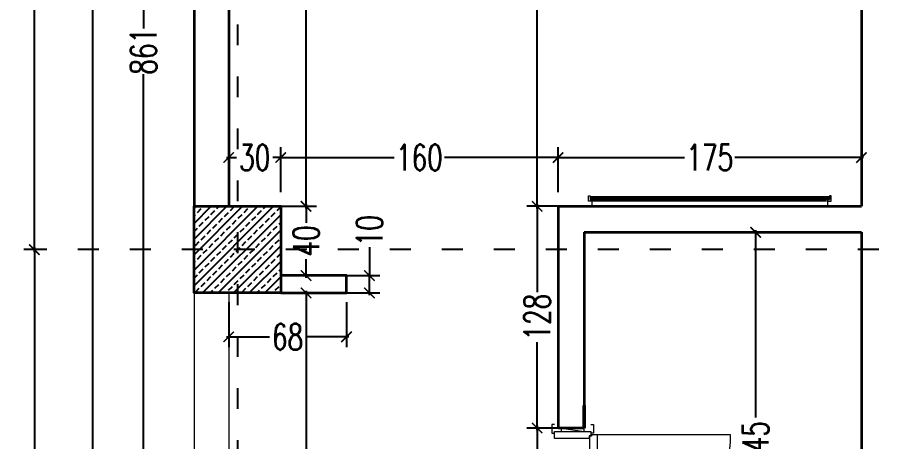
# Model space of a CAD drawing. Header units: centimetres. Extents: x -3207095 to 15275363, y -32656 to 4798027.
# Drawn here: x 693181.4 to 693680.1, y 4471886.9 to 4472132 of the extents above; entities that cross this region are included whole.
import ezdxf

# ---------------------------------------------------------------- set-up
doc = ezdxf.new("R2010")
doc.units = ezdxf.units.CM
doc.linetypes.add('ACAD_ISO03W100', pattern=[30, 12, -18])
doc.linetypes.add('DUZ', pattern=[500, 500])
doc.layers.get('0').update_dxf_attribs({"color": 1, "linetype": 'DUZ'})
for name, color, linetype in [('0 MC MAHAL', 94, 'Continuous'), ('DIM', 1, 'DUZ'), ('KOLTAR_F', 145, 'Continuous')]:
    doc.layers.add(name, color=color, linetype=linetype)
for name, color, linetype, lineweight in [('DUV', 220, 'Continuous', 50), ('DUVAR', 7, 'Continuous', 35), ('FE_MOBTEF.2', 33, 'Continuous', 18), ('iç duvar', 7, 'Continuous', 50), ('KAPEN', 151, 'Continuous', 9), ('KOLON_F', 3, 'Continuous', 35)]:
    doc.layers.add(name, color=color, linetype=linetype, lineweight=lineweight)
doc.styles.add('DIM', font='ROMANSTW.SHX', dxfattribs={"width": 0.7})
doc.dimstyles.new('1_100', dxfattribs={"dimtxt": 15, "dimasz": 6, "dimexe": 6, "dimexo": 0, "dimgap": 2, "dimtad": 0, "dimdec": 1, "dimzin": 11, "dimdsep": 46, "dimtxsty": 'DIM', "dimblk": 'ARCHTICK', "dimcen": 3, "dimdle": 1.25, "dimclrt": 2, "dimadec": 0, "dimazin": 0, "dimtfac": 1.25, "dimtdec": 1, "dimtix": 1, "dimtofl": 0, "dimtmove": 1, "dimatfit": 3, "dimldrblk": 'ARCHTICK', "dimfxl": 20, "dimfxlon": 1, "dimtolj": 1, "dimtzin": 0, "dimarcsym": 0})

# ---------------------------------------------------------------- blocks, each defined once
blk = doc.blocks.new('new block')
at = {"layer": 'KAPEN'}
for p, q in [((105202.0528, 48261.8596), (105202.0198, 48261.8596)), ((105202.0528, 48261.8526), (105202.0528, 48261.8596)), ((105202.0628, 48261.8526), (105202.0528, 48261.8526)), ((105202.0628, 48261.0466), (105202.0628, 48261.8526)), ((105202.0528, 48261.0466), (105202.0628, 48261.0466)), ((105202.0528, 48261.0396), (105202.0528, 48261.0466)), ((105201.2498, 48261.0396), (105202.0528, 48261.0396))]:
    blk.add_line(p, q, dxfattribs=at)
for points in [[(105202.0548, 48261.9196), (105202.0398, 48261.9196), (105202.0398, 48261.8696), (105202.0548, 48261.8696)], [(105202.2248, 48261.8796), (105202.2248, 48261.8996), (105202.0948, 48261.8796), (105202.0948, 48261.8996)], [(105202.2648, 48261.9196), (105202.2798, 48261.9196), (105202.2798, 48261.8696), (105202.2648, 48261.8696)], [(105202.0198, 48261.0396), (105202.0198, 48261.8596)], [(105202.0548, 48260.9796), (105202.0398, 48260.9796), (105202.0398, 48261.0296), (105202.0548, 48261.0296)], [(105202.2248, 48261.0196), (105202.2248, 48260.9996), (105202.0948, 48261.0196), (105202.0948, 48260.9996)], [(105202.2648, 48260.9796), (105202.2798, 48260.9796), (105202.2798, 48261.0296), (105202.2648, 48261.0296)]]:
    blk.add_lwpolyline(points, dxfattribs=at)
for points in [[(105202.0548, 48261.8796), (105202.0548, 48261.8546), (105202.0648, 48261.8546), (105202.0648, 48261.8396), (105202.2648, 48261.8396), (105202.2648, 48261.8796)], [(105202.0548, 48261.0196), (105202.0548, 48261.0446), (105202.0648, 48261.0446), (105202.0648, 48261.0596), (105202.2648, 48261.0596), (105202.2648, 48261.0196)]]:
    blk.add_lwpolyline(points, close=True, dxfattribs=at)
blk.add_arc((105202.0715, 48261.0396), 0.8216, 93.6023, 180, dxfattribs=at)
blk = doc.blocks.new('rgtkjıtdkfgölv')
at = {"layer": 'FE_MOBTEF.2'}
for p, q in [((104445.9079, 48877.9319), (104445.8879, 48877.9319)), ((104445.8879, 48877.9319), (104445.8879, 48877.9019)), ((104445.9076, 48877.9319), (104445.9076, 48877.9619)), ((104445.9079, 48877.9219), (104445.9079, 48877.9319)), ((104447.2612, 48877.9319), (104445.9143, 48877.9319)), ((104447.2679, 48877.9319), (104447.2679, 48877.9619)), ((104447.2679, 48877.9319), (104447.2879, 48877.9319)), ((104447.2679, 48877.9219), (104447.2679, 48877.9319)), ((104447.2879, 48877.9319), (104447.2879, 48877.9019)), ((104445.8879, 48877.9019), (104445.8979, 48877.9019)), ((104445.8979, 48877.9139), (104445.8979, 48877.9219)), ((104445.8979, 48877.9219), (104447.2779, 48877.9219)), ((104445.8979, 48877.9219), (104445.9079, 48877.9219)), ((104445.8979, 48877.9019), (104445.8979, 48877.9219)), ((104445.8979, 48877.9079), (104445.8979, 48877.9139)), ((104445.8979, 48877.9139), (104447.2779, 48877.9139)), ((104447.2779, 48877.9139), (104445.8979, 48877.9139)), ((104447.2779, 48877.9079), (104445.8979, 48877.9079)), ((104447.2779, 48877.9219), (104447.2679, 48877.9219)), ((104447.2779, 48877.9019), (104447.2779, 48877.9219)), ((104447.2779, 48877.9219), (104447.2779, 48877.9139)), ((104447.2779, 48877.9139), (104447.2779, 48877.9079)), ((104447.2879, 48877.9019), (104447.2779, 48877.9019))]:
    blk.add_line(p, q, dxfattribs=at)
blk = doc.blocks.new('_ArchTick')
at = {"color": 0, "linetype": 'ByBlock', "const_width": 0.15}
blk.add_lwpolyline([(-0.5, -0.5), (0.5, 0.5)], dxfattribs=at)
blk = doc.blocks.new('*D1061')
at = {"layer": 'Defpoints', "color": 0, "linetype": 'Continuous', "lineweight": 5, "transparency": 16777216}
for p in [(693283.37, 4472542.8), (693254.26, 4471681.81), (693283.37, 4471681.81)]:
    blk.add_point(p, dxfattribs=at)
at = {"layer": 'DIM', "color": 0, "linetype": 'Continuous', "lineweight": -2, "transparency": 16777216}
for p, q in [((693274.26, 4472542.8), (693248.26, 4472542.8)), ((693254.26, 4472544.05), (693254.26, 4472125.56)), ((693254.26, 4471680.56), (693254.26, 4472099.06)), ((693274.26, 4471681.81), (693248.26, 4471681.81))]:
    blk.add_line(p, q, dxfattribs=at)
at = {"layer": 'DIM', "color": 0, "linetype": 'Continuous', "lineweight": -2, "transparency": 16777216, "xscale": 6, "yscale": 6, "zscale": 6}
for p, rotation in [((693254.26, 4472542.8), 90), ((693254.26, 4471681.81), 270)]:
    blk.add_blockref('_ArchTick', p, dxfattribs=dict(at, rotation=rotation))
at = {"layer": 'DIM', "color": 2, "linetype": 'Continuous', "lineweight": 5, "transparency": 16777216, "insert": (693254.26, 4472112.31), "char_height": 15, "attachment_point": 5, "rotation": 90, "style": 'DIM'}
blk.add_mtext('\\A1;861', dxfattribs=at)
blk = doc.blocks.new('*D1075')
at = {"layer": 'Defpoints', "color": 0, "linetype": 'Continuous', "lineweight": 5, "transparency": 16777216}
for p in [(693198.44, 4472517.8), (693191.26, 4471997.8), (693198.44, 4471997.8)]:
    blk.add_point(p, dxfattribs=at)
at = {"layer": 'DIM', "color": 0, "linetype": 'Continuous', "lineweight": -2, "transparency": 16777216}
for p, q in [((693198.44, 4472517.8), (693185.26, 4472517.8)), ((693191.26, 4472519.05), (693191.26, 4472273.3)), ((693191.26, 4471996.55), (693191.26, 4472242.3)), ((693198.44, 4471997.8), (693185.26, 4471997.8))]:
    blk.add_line(p, q, dxfattribs=at)
at = {"layer": 'DIM', "color": 0, "linetype": 'Continuous', "lineweight": -2, "transparency": 16777216, "xscale": 6, "yscale": 6, "zscale": 6}
for p, rotation in [((693191.26, 4472517.8), 90), ((693191.26, 4471997.8), 270)]:
    blk.add_blockref('_ArchTick', p, dxfattribs=dict(at, rotation=rotation))
at = {"layer": 'DIM', "color": 2, "linetype": 'Continuous', "lineweight": 5, "transparency": 16777216, "insert": (693191.26, 4472257.8), "char_height": 15, "attachment_point": 5, "rotation": 90, "style": 'DIM'}
blk.add_mtext('\\A1;520', dxfattribs=at)
blk = doc.blocks.new('*D1076')
at = {"layer": 'Defpoints', "color": 0, "linetype": 'Continuous', "lineweight": 5, "transparency": 16777216}
for p in [(693198.44, 4471997.8), (693191.26, 4471477.8), (693198.44, 4471477.8)]:
    blk.add_point(p, dxfattribs=at)
at = {"layer": 'DIM', "color": 0, "linetype": 'Continuous', "lineweight": -2, "transparency": 16777216}
for p, q in [((693198.44, 4471997.8), (693185.26, 4471997.8)), ((693191.26, 4471999.05), (693191.26, 4471753.3)), ((693191.26, 4471476.55), (693191.26, 4471722.3)), ((693198.44, 4471477.8), (693185.26, 4471477.8))]:
    blk.add_line(p, q, dxfattribs=at)
at = {"layer": 'DIM', "color": 0, "linetype": 'Continuous', "lineweight": -2, "transparency": 16777216, "xscale": 6, "yscale": 6, "zscale": 6}
for p, rotation in [((693191.26, 4471997.8), 90), ((693191.26, 4471477.8), 270)]:
    blk.add_blockref('_ArchTick', p, dxfattribs=dict(at, rotation=rotation))
at = {"layer": 'DIM', "color": 2, "linetype": 'Continuous', "lineweight": 5, "transparency": 16777216, "insert": (693191.26, 4471737.8), "char_height": 15, "attachment_point": 5, "rotation": 90, "style": 'DIM'}
blk.add_mtext('\\A1;520', dxfattribs=at)
blk = doc.blocks.new('*D1081')
at = {"layer": 'Defpoints', "color": 0, "linetype": 'Continuous', "lineweight": 5, "transparency": 16777216}
for p in [(693224.8, 4472542.8), (693248.26, 4472542.8), (693248.26, 4469602.8)]:
    blk.add_point(p, dxfattribs=at)
at = {"layer": 'DIM', "color": 0, "linetype": 'Continuous', "lineweight": -2, "transparency": 16777216}
for p, q in [((693244.8, 4472542.8), (693218.8, 4472542.8)), ((693224.8, 4472544.05), (693224.8, 4471093.3)), ((693224.8, 4469601.55), (693224.8, 4471052.3)), ((693244.8, 4469602.8), (693218.8, 4469602.8))]:
    blk.add_line(p, q, dxfattribs=at)
at = {"layer": 'DIM', "color": 0, "linetype": 'Continuous', "lineweight": -2, "transparency": 16777216, "xscale": 6, "yscale": 6, "zscale": 6}
for p, rotation in [((693224.8, 4472542.8), 90), ((693224.8, 4469602.8), 270)]:
    blk.add_blockref('_ArchTick', p, dxfattribs=dict(at, rotation=rotation))
at = {"layer": 'DIM', "color": 2, "linetype": 'Continuous', "lineweight": 5, "transparency": 16777216, "insert": (693224.8, 4471072.8), "char_height": 15, "attachment_point": 5, "rotation": 90, "style": 'DIM'}
blk.add_mtext('\\A1;2940', dxfattribs=at)
blk = doc.blocks.new('*D1407')
at = {"layer": 'Defpoints', "color": 0, "linetype": 'Continuous', "lineweight": 5, "transparency": 16777216}
for p in [(693340.31, 4471972.8), (693348, 4471972.8), (693340.31, 4471727.8)]:
    blk.add_point(p, dxfattribs=at)
at = {"layer": 'DIM', "color": 0, "linetype": 'Continuous', "lineweight": -2, "transparency": 16777216}
for p, q in [((693340.31, 4471972.8), (693354, 4471972.8)), ((693348, 4471974.05), (693348, 4471865.8)), ((693348, 4471726.55), (693348, 4471834.8)), ((693340.31, 4471727.8), (693354, 4471727.8))]:
    blk.add_line(p, q, dxfattribs=at)
at = {"layer": 'DIM', "color": 0, "linetype": 'Continuous', "lineweight": -2, "transparency": 16777216, "xscale": 6, "yscale": 6, "zscale": 6}
for p, rotation in [((693348, 4471972.8), 90), ((693348, 4471727.8), 270)]:
    blk.add_blockref('_ArchTick', p, dxfattribs=dict(at, rotation=rotation))
at = {"layer": 'DIM', "color": 2, "linetype": 'Continuous', "lineweight": 5, "transparency": 16777216, "insert": (693348, 4471850.3), "char_height": 15, "attachment_point": 5, "rotation": 90, "style": 'DIM'}
blk.add_mtext('\\A1;245', dxfattribs=at)
blk = doc.blocks.new('*D1408')
at = {"layer": 'Defpoints', "color": 0, "linetype": 'Continuous', "lineweight": 5, "transparency": 16777216}
for p in [(693333.37, 4472022.8), (693348, 4472022.8), (693340.97, 4471982.8)]:
    blk.add_point(p, dxfattribs=at)
at = {"layer": 'DIM', "color": 0, "linetype": 'Continuous', "lineweight": -2, "transparency": 16777216}
for p, q in [((693333.37, 4472022.8), (693354, 4472022.8)), ((693348, 4472024.05), (693348, 4472013.3)), ((693348, 4471981.55), (693348, 4471992.3)), ((693340.97, 4471982.8), (693354, 4471982.8))]:
    blk.add_line(p, q, dxfattribs=at)
at = {"layer": 'DIM', "color": 0, "linetype": 'Continuous', "lineweight": -2, "transparency": 16777216, "xscale": 6, "yscale": 6, "zscale": 6}
for p, rotation in [((693348, 4472022.8), 90), ((693348, 4471982.8), 270)]:
    blk.add_blockref('_ArchTick', p, dxfattribs=dict(at, rotation=rotation))
at = {"layer": 'DIM', "color": 2, "linetype": 'Continuous', "lineweight": 5, "transparency": 16777216, "insert": (693348, 4472002.8), "char_height": 15, "attachment_point": 5, "rotation": 90, "style": 'DIM'}
blk.add_mtext('\\A1;40', dxfattribs=at)
blk = doc.blocks.new('*D1409')
at = {"layer": 'Defpoints', "color": 0, "linetype": 'Continuous', "lineweight": 5, "transparency": 16777216}
for p in [(693371.37, 4471982.8), (693384.57, 4471982.8), (693371.37, 4471972.8)]:
    blk.add_point(p, dxfattribs=at)
at = {"layer": 'DIM', "color": 0, "linetype": 'Continuous', "lineweight": -2, "transparency": 16777216}
for p, q in [((693384.57, 4471999.23), (693384.57, 4471982.8)), ((693371.37, 4471982.8), (693390.57, 4471982.8)), ((693384.57, 4471971.55), (693384.57, 4471984.05)), ((693371.37, 4471972.8), (693390.57, 4471972.8))]:
    blk.add_line(p, q, dxfattribs=at)
at = {"layer": 'DIM', "color": 0, "linetype": 'Continuous', "lineweight": -2, "transparency": 16777216, "xscale": 6, "yscale": 6, "zscale": 6}
for p, rotation in [((693384.57, 4471982.8), 90), ((693384.57, 4471972.8), 270)]:
    blk.add_blockref('_ArchTick', p, dxfattribs=dict(at, rotation=rotation))
at = {"layer": 'DIM', "color": 2, "linetype": 'Continuous', "lineweight": 5, "transparency": 16777216, "insert": (693384.57, 4472008.73), "char_height": 15, "attachment_point": 5, "rotation": 90, "style": 'DIM'}
blk.add_mtext('\\A1;10', dxfattribs=at)
blk = doc.blocks.new('*D1410')
at = {"layer": 'Defpoints', "color": 0, "linetype": 'Continuous', "lineweight": 5, "transparency": 16777216}
for p in [(693333.37, 4472492.8), (693348, 4472492.8), (693333.37, 4472022.8)]:
    blk.add_point(p, dxfattribs=at)
at = {"layer": 'DIM', "color": 0, "linetype": 'Continuous', "lineweight": -2, "transparency": 16777216}
for p, q in [((693333.37, 4472492.8), (693354, 4472492.8)), ((693348, 4472494.05), (693348, 4472273.3)), ((693348, 4472021.55), (693348, 4472242.3)), ((693333.37, 4472022.8), (693354, 4472022.8))]:
    blk.add_line(p, q, dxfattribs=at)
at = {"layer": 'DIM', "color": 0, "linetype": 'Continuous', "lineweight": -2, "transparency": 16777216, "xscale": 6, "yscale": 6, "zscale": 6}
for p, rotation in [((693348, 4472492.8), 90), ((693348, 4472022.8), 270)]:
    blk.add_blockref('_ArchTick', p, dxfattribs=dict(at, rotation=rotation))
at = {"layer": 'DIM', "color": 2, "linetype": 'Continuous', "lineweight": 5, "transparency": 16777216, "insert": (693348, 4472257.8), "char_height": 15, "attachment_point": 5, "rotation": 90, "style": 'DIM'}
blk.add_mtext('\\A1;470', dxfattribs=at)
blk = doc.blocks.new('*D1413')
at = {"layer": 'Defpoints', "color": 0, "linetype": 'Continuous', "lineweight": 5, "transparency": 16777216}
for p in [(693481.32, 4471894.8), (693493.37, 4471894.8), (693493.37, 4471804.8)]:
    blk.add_point(p, dxfattribs=at)
at = {"layer": 'DIM', "color": 0, "linetype": 'Continuous', "lineweight": -2, "transparency": 16777216}
for p, q in [((693493.37, 4471894.8), (693475.32, 4471894.8)), ((693481.32, 4471896.05), (693481.32, 4471860.3)), ((693481.32, 4471803.55), (693481.32, 4471839.3)), ((693493.37, 4471804.8), (693475.32, 4471804.8))]:
    blk.add_line(p, q, dxfattribs=at)
at = {"layer": 'DIM', "color": 0, "linetype": 'Continuous', "lineweight": -2, "transparency": 16777216, "xscale": 6, "yscale": 6, "zscale": 6}
for p, rotation in [((693481.32, 4471894.8), 90), ((693481.32, 4471804.8), 270)]:
    blk.add_blockref('_ArchTick', p, dxfattribs=dict(at, rotation=rotation))
at = {"layer": 'DIM', "color": 2, "linetype": 'Continuous', "lineweight": 5, "transparency": 16777216, "insert": (693481.32, 4471849.8), "char_height": 15, "attachment_point": 5, "rotation": 90, "style": 'DIM'}
blk.add_mtext('\\A1;90', dxfattribs=at)
blk = doc.blocks.new('*D1414')
at = {"layer": 'Defpoints', "color": 0, "linetype": 'Continuous', "lineweight": 5, "transparency": 16777216}
for p in [(693481.32, 4472022.8), (693493.37, 4472022.8), (693493.37, 4471894.8)]:
    blk.add_point(p, dxfattribs=at)
at = {"layer": 'DIM', "color": 0, "linetype": 'Continuous', "lineweight": -2, "transparency": 16777216}
for p, q in [((693493.37, 4472022.8), (693475.32, 4472022.8)), ((693481.32, 4472024.05), (693481.32, 4471973.3)), ((693481.32, 4471893.55), (693481.32, 4471944.3)), ((693493.37, 4471894.8), (693475.32, 4471894.8))]:
    blk.add_line(p, q, dxfattribs=at)
at = {"layer": 'DIM', "color": 0, "linetype": 'Continuous', "lineweight": -2, "transparency": 16777216, "xscale": 6, "yscale": 6, "zscale": 6}
for p, rotation in [((693481.32, 4472022.8), 90), ((693481.32, 4471894.8), 270)]:
    blk.add_blockref('_ArchTick', p, dxfattribs=dict(at, rotation=rotation))
at = {"layer": 'DIM', "color": 2, "linetype": 'Continuous', "lineweight": 5, "transparency": 16777216, "insert": (693481.32, 4471958.8), "char_height": 15, "attachment_point": 5, "rotation": 90, "style": 'DIM'}
blk.add_mtext('\\A1;128', dxfattribs=at)
blk = doc.blocks.new('*D1415')
at = {"layer": 'Defpoints', "color": 0, "linetype": 'Continuous', "lineweight": 5, "transparency": 16777216}
for p in [(693481.32, 4472522.8), (693493.37, 4472522.8), (693493.37, 4472022.8)]:
    blk.add_point(p, dxfattribs=at)
at = {"layer": 'DIM', "color": 0, "linetype": 'Continuous', "lineweight": -2, "transparency": 16777216}
for p, q in [((693493.37, 4472522.8), (693475.32, 4472522.8)), ((693481.32, 4472524.05), (693481.32, 4472288.3)), ((693481.32, 4472021.55), (693481.32, 4472257.3)), ((693493.37, 4472022.8), (693475.32, 4472022.8))]:
    blk.add_line(p, q, dxfattribs=at)
at = {"layer": 'DIM', "color": 0, "linetype": 'Continuous', "lineweight": -2, "transparency": 16777216, "xscale": 6, "yscale": 6, "zscale": 6}
for p, rotation in [((693481.32, 4472522.8), 90), ((693481.32, 4472022.8), 270)]:
    blk.add_blockref('_ArchTick', p, dxfattribs=dict(at, rotation=rotation))
at = {"layer": 'DIM', "color": 2, "linetype": 'Continuous', "lineweight": 5, "transparency": 16777216, "insert": (693481.32, 4472272.8), "char_height": 15, "attachment_point": 5, "rotation": 90, "style": 'DIM'}
blk.add_mtext('\\A1;500', dxfattribs=at)
blk = doc.blocks.new('*D1416')
at = {"layer": 'Defpoints', "color": 0, "linetype": 'Continuous', "lineweight": 5, "transparency": 16777216}
for p in [(693493.37, 4472050.97), (693493.37, 4472022.8), (693668.37, 4472022.8)]:
    blk.add_point(p, dxfattribs=at)
at = {"layer": 'DIM', "color": 0, "linetype": 'Continuous', "lineweight": -2, "transparency": 16777216}
for p, q in [((693493.37, 4472030.97), (693493.37, 4472056.97)), ((693668.37, 4472030.97), (693668.37, 4472056.97)), ((693492.12, 4472050.97), (693566.37, 4472050.97)), ((693669.62, 4472050.97), (693595.37, 4472050.97))]:
    blk.add_line(p, q, dxfattribs=at)
at = {"layer": 'DIM', "color": 0, "linetype": 'Continuous', "lineweight": -2, "transparency": 16777216, "xscale": 6, "yscale": 6, "zscale": 6, "rotation": 180}
blk.add_blockref('_ArchTick', (693493.37, 4472050.97), dxfattribs=at)
at = {"layer": 'DIM', "color": 0, "linetype": 'Continuous', "lineweight": -2, "transparency": 16777216, "xscale": 6, "yscale": 6, "zscale": 6}
blk.add_blockref('_ArchTick', (693668.37, 4472050.97), dxfattribs=at)
at = {"layer": 'DIM', "color": 2, "linetype": 'Continuous', "lineweight": 5, "transparency": 16777216, "insert": (693580.87, 4472050.97), "char_height": 15, "attachment_point": 5, "style": 'DIM'}
blk.add_mtext('\\A1;175', dxfattribs=at)
blk = doc.blocks.new('*D1417')
at = {"layer": 'Defpoints', "color": 0, "linetype": 'Continuous', "lineweight": 5, "transparency": 16777216}
for p in [(693333.37, 4472050.97), (693333.37, 4472022.8), (693493.37, 4472022.8)]:
    blk.add_point(p, dxfattribs=at)
at = {"layer": 'DIM', "color": 0, "linetype": 'Continuous', "lineweight": -2, "transparency": 16777216}
for p, q in [((693333.37, 4472030.97), (693333.37, 4472056.97)), ((693493.37, 4472030.97), (693493.37, 4472056.97)), ((693332.12, 4472050.97), (693398.87, 4472050.97)), ((693494.62, 4472050.97), (693427.87, 4472050.97))]:
    blk.add_line(p, q, dxfattribs=at)
at = {"layer": 'DIM', "color": 0, "linetype": 'Continuous', "lineweight": -2, "transparency": 16777216, "xscale": 6, "yscale": 6, "zscale": 6, "rotation": 180}
blk.add_blockref('_ArchTick', (693333.37, 4472050.97), dxfattribs=at)
at = {"layer": 'DIM', "color": 0, "linetype": 'Continuous', "lineweight": -2, "transparency": 16777216, "xscale": 6, "yscale": 6, "zscale": 6}
blk.add_blockref('_ArchTick', (693493.37, 4472050.97), dxfattribs=at)
at = {"layer": 'DIM', "color": 2, "linetype": 'Continuous', "lineweight": 5, "transparency": 16777216, "insert": (693413.37, 4472050.97), "char_height": 15, "attachment_point": 5, "style": 'DIM'}
blk.add_mtext('\\A1;160', dxfattribs=at)
blk = doc.blocks.new('*D1418')
at = {"layer": 'Defpoints', "color": 0, "linetype": 'Continuous', "lineweight": 5, "transparency": 16777216}
for p in [(693303.37, 4472050.97), (693303.37, 4472022.8), (693333.37, 4472022.8)]:
    blk.add_point(p, dxfattribs=at)
at = {"layer": 'DIM', "color": 0, "linetype": 'Continuous', "lineweight": -2, "transparency": 16777216}
for p, q in [((693303.37, 4472030.97), (693303.37, 4472056.97)), ((693333.37, 4472030.97), (693333.37, 4472056.97)), ((693302.12, 4472050.97), (693307.87, 4472050.97)), ((693334.62, 4472050.97), (693328.87, 4472050.97))]:
    blk.add_line(p, q, dxfattribs=at)
at = {"layer": 'DIM', "color": 0, "linetype": 'Continuous', "lineweight": -2, "transparency": 16777216, "xscale": 6, "yscale": 6, "zscale": 6, "rotation": 180}
blk.add_blockref('_ArchTick', (693303.37, 4472050.97), dxfattribs=at)
at = {"layer": 'DIM', "color": 0, "linetype": 'Continuous', "lineweight": -2, "transparency": 16777216, "xscale": 6, "yscale": 6, "zscale": 6}
blk.add_blockref('_ArchTick', (693333.37, 4472050.97), dxfattribs=at)
at = {"layer": 'DIM', "color": 2, "linetype": 'Continuous', "lineweight": 5, "transparency": 16777216, "insert": (693318.37, 4472050.97), "char_height": 15, "attachment_point": 5, "style": 'DIM'}
blk.add_mtext('\\A1;30', dxfattribs=at)
blk = doc.blocks.new('*D1420')
at = {"layer": 'Defpoints', "color": 0, "linetype": 'Continuous', "lineweight": 5, "transparency": 16777216}
for p in [(693303.37, 4471972.8), (693371.37, 4471972.8), (693371.37, 4471947.43)]:
    blk.add_point(p, dxfattribs=at)
at = {"layer": 'DIM', "color": 0, "linetype": 'Continuous', "lineweight": -2, "transparency": 16777216}
for p, q in [((693303.37, 4471967.43), (693303.37, 4471941.43)), ((693371.37, 4471967.43), (693371.37, 4471941.43)), ((693302.12, 4471947.43), (693326.87, 4471947.43)), ((693372.62, 4471947.43), (693347.87, 4471947.43))]:
    blk.add_line(p, q, dxfattribs=at)
at = {"layer": 'DIM', "color": 0, "linetype": 'Continuous', "lineweight": -2, "transparency": 16777216, "xscale": 6, "yscale": 6, "zscale": 6, "rotation": 180}
blk.add_blockref('_ArchTick', (693303.37, 4471947.43), dxfattribs=at)
at = {"layer": 'DIM', "color": 0, "linetype": 'Continuous', "lineweight": -2, "transparency": 16777216, "xscale": 6, "yscale": 6, "zscale": 6}
blk.add_blockref('_ArchTick', (693371.37, 4471947.43), dxfattribs=at)
at = {"layer": 'DIM', "color": 2, "linetype": 'Continuous', "lineweight": 5, "transparency": 16777216, "insert": (693337.37, 4471947.43), "char_height": 15, "attachment_point": 5, "style": 'DIM'}
blk.add_mtext('\\A1;68', dxfattribs=at)
blk = doc.blocks.new('*D1594')
at = {"layer": 'Defpoints', "color": 0, "linetype": 'Continuous', "lineweight": 5, "transparency": 16777216}
for p in [(693607.35, 4472007.8), (693623.37, 4472007.8), (693623.37, 4471762.8)]:
    blk.add_point(p, dxfattribs=at)
at = {"layer": 'DIM', "color": 0, "linetype": 'Continuous', "lineweight": -2, "transparency": 16777216}
for p, q in [((693623.37, 4472007.8), (693601.35, 4472007.8)), ((693607.35, 4472009.05), (693607.35, 4471900.8)), ((693607.35, 4471761.55), (693607.35, 4471869.8)), ((693623.37, 4471762.8), (693601.35, 4471762.8))]:
    blk.add_line(p, q, dxfattribs=at)
at = {"layer": 'DIM', "color": 0, "linetype": 'Continuous', "lineweight": -2, "transparency": 16777216, "xscale": 6, "yscale": 6, "zscale": 6}
for p, rotation in [((693607.35, 4472007.8), 90), ((693607.35, 4471762.8), 270)]:
    blk.add_blockref('_ArchTick', p, dxfattribs=dict(at, rotation=rotation))
at = {"layer": 'DIM', "color": 2, "linetype": 'Continuous', "lineweight": 5, "transparency": 16777216, "insert": (693607.35, 4471885.3), "char_height": 15, "attachment_point": 5, "rotation": 90, "style": 'DIM'}
blk.add_mtext('\\A1;245', dxfattribs=at)

msp = doc.modelspace()

# ---------------------------------------------------------------- hatches: boundary and pattern name
at = {"layer": 'KOLTAR_F'}
h = msp.add_hatch(dxfattribs=at)
h.set_pattern_fill('ANSI33', color=256, style=0)
h.set_pattern_definition([(45, (32699.8884, -32389.6676), (-4.4901280605, 4.4901280605), []), (45, (32704.3785, -32389.6676), (-4.4901280605, 4.4901280605), [3.175, -1.5875])])
h.paths.add_polyline_path([(693283.37, 4472022.8), (693333.37, 4472022.8), (693333.37, 4471972.8), (693283.37, 4471972.8)])

# ---------------------------------------------------------------- linework, layer by layer
at = {"color": 232, "linetype": 'ACAD_ISO03W100'}
for p, q in [((693308.37, 4472637.8), (693308.37, 4469507.8)), ((697128.37, 4471997.8), (693188.37, 4471997.8))]:
    msp.add_line(p, q, dxfattribs=at)
at = {"layer": 'DUV'}
msp.add_line((693508.37, 4471907.8), (693508.37, 4471894.8), dxfattribs=at)
at = {"layer": 'DUVAR'}
for p, q in [((693668.37, 4472522.8), (693668.37, 4472022.8)), ((693283.37, 4472492.8), (693283.37, 4472022.8)), ((693303.37, 4472492.8), (693303.37, 4472022.8)), ((693493.37, 4472022.8), (693668.37, 4472022.8)), ((693493.37, 4472022.8), (693493.37, 4471894.8)), ((693508.37, 4472007.8), (693668.37, 4472007.8)), ((693508.37, 4472007.8), (693508.37, 4471894.8)), ((693668.37, 4472007.8), (693668.37, 4471762.8)), ((693508.37, 4471894.8), (693493.37, 4471894.8))]:
    msp.add_line(p, q, dxfattribs=at)
msp.add_lwpolyline([(693333.37, 4471972.8), (693371.37, 4471972.8), (693371.37, 4471982.8), (693333.37, 4471982.8)], dxfattribs=at)
at = {"layer": 'iç duvar', "color": 7, "lineweight": 18}
for p, q in [((693283.37, 4471972.8), (693283.37, 4471681.81)), ((693303.37, 4471972.8), (693303.37, 4471727.8))]:
    msp.add_line(p, q, dxfattribs=at)
at = {"layer": 'KOLON_F'}
msp.add_lwpolyline([(693283.37, 4472022.8), (693333.37, 4472022.8), (693333.37, 4471972.8), (693283.37, 4471972.8)], close=True, dxfattribs=at)

# ---------------------------------------------------------------- block references
at = {"xscale": 100, "yscale": 100, "zscale": 100, "rotation": 180}
msp.add_blockref('new block', (11213717.85, 9297994.76), dxfattribs=at)
at = {"layer": '0 MC MAHAL', "xscale": -100, "yscale": 100, "zscale": 100, "rotation": 180}
msp.add_blockref('rgtkjıtdkfgölv', (-9751077.91, 9359818.99), dxfattribs=at)

# ---------------------------------------------------------------- dimensions: what is measured, and where the dimension line sits
at = {"layer": 'DIM', "linetype": 'Continuous', "lineweight": 5}
for base, p1, p2, picture, middle in [((693224.8, 4472542.8), (693248.26, 4469602.8), (693248.26, 4472542.8), '*D1081', (693224.8, 4471072.8)), ((693254.26, 4471681.81), (693283.37, 4472542.8), (693283.37, 4471681.81), '*D1061', (693254.26, 4472112.31)), ((693481.32, 4472522.8), (693493.37, 4472022.8), (693493.37, 4472522.8), '*D1415', (693481.32, 4472272.8)), ((693191.26, 4471997.8), (693198.44, 4472517.8), (693198.44, 4471997.8), '*D1075', (693191.26, 4472257.8)), ((693348, 4472492.8), (693333.37, 4472022.8), (693333.37, 4472492.8), '*D1410', (693348, 4472257.8)), ((693348, 4472022.8), (693340.97, 4471982.8), (693333.37, 4472022.8), '*D1408', (693348, 4472002.8)), ((693481.32, 4472022.8), (693493.37, 4471894.8), (693493.37, 4472022.8), '*D1414', (693481.32, 4471958.8)), ((693607.35, 4472007.8), (693623.37, 4471762.8), (693623.37, 4472007.8), '*D1594', (693607.35, 4471885.3)), ((693191.26, 4471477.8), (693198.44, 4471997.8), (693198.44, 4471477.8), '*D1076', (693191.26, 4471737.8)), ((693348, 4471972.8), (693340.31, 4471727.8), (693340.31, 4471972.8), '*D1407', (693348, 4471850.3)), ((693481.32, 4471894.8), (693493.37, 4471804.8), (693493.37, 4471894.8), '*D1413', (693481.32, 4471849.8))]:
    dim = msp.add_linear_dim(base=base, p1=p1, p2=p2, angle=90, dimstyle='1_100', dxfattribs=at)
    dim.commit()
    dim.dimension.update_dxf_attribs({"geometry": picture, "text_midpoint": middle})
for base, p1, p2, picture, middle in [((693303.37, 4472050.97), (693333.37, 4472022.8), (693303.37, 4472022.8), '*D1418', (693318.37, 4472050.97)), ((693333.37, 4472050.97), (693493.37, 4472022.8), (693333.37, 4472022.8), '*D1417', (693413.37, 4472050.97)), ((693493.37, 4472050.97), (693668.37, 4472022.8), (693493.37, 4472022.8), '*D1416', (693580.87, 4472050.97)), ((693371.37, 4471947.43), (693303.37, 4471972.8), (693371.37, 4471972.8), '*D1420', (693337.37, 4471947.43))]:
    dim = msp.add_linear_dim(base=base, p1=p1, p2=p2, dimstyle='1_100', dxfattribs=at)
    dim.commit()
    dim.dimension.update_dxf_attribs({"geometry": picture, "text_midpoint": middle})
dim = msp.add_linear_dim(base=(693384.57, 4471982.8), p1=(693371.37, 4471972.8), p2=(693371.37, 4471982.8), angle=90, dimstyle='1_100', dxfattribs=at)
dim.commit()
dim.dimension.update_dxf_attribs({"geometry": '*D1409', "text_midpoint": (693384.57, 4472008.73), "dimtype": 160})

doc.saveas('drawing.dxf')
